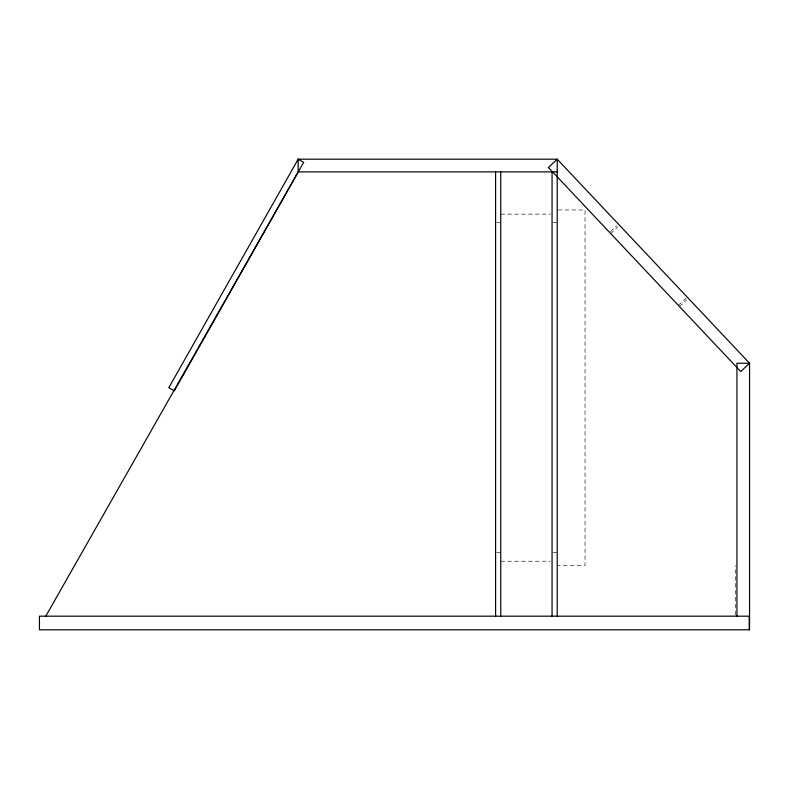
<?xml version="1.0" encoding="UTF-8"?>
<svg xmlns="http://www.w3.org/2000/svg" width="789" height="789" viewBox="0 0 789 789"><rect width="100%" height="100%" fill="white"/><g stroke="black" fill="none" stroke-linecap="round" stroke-linejoin="round"><path stroke-width="0.59" stroke-dasharray="3.94 2.96" d="M735.447 614.947L735.742 565.703M610.499 231.611L616.673 225.792M610.735 233.623L617.787 226.976M678.402 305.412L686.341 297.936M679.516 306.596L686.568 299.948M558.079 209.963L585.043 209.963L585.043 565.397L558.079 565.397M500.788 214.154L550.327 214.154M496.626 222.656L500.749 222.656M553.089 222.656L557.212 222.656M496.626 552.704L500.749 552.704M553.089 552.704L557.212 552.704M500.788 561.216L550.327 561.216"/><path stroke-width="1.18" d="M45.801 616.179L298.173 171.884L298.173 159.191L557.212 159.191L749.55 363.236L749.55 629.809L39.45 629.809L39.45 616.179L749.55 616.179M298.173 171.884L557.212 171.884M749.234 616.179L749.234 629.809M736.936 616.179L736.936 363.236L749.55 363.236L740.733 371.54L548.404 167.495L557.212 159.191L557.212 616.179M552.063 171.884L552.063 616.179M500.749 171.884L500.749 616.179M495.6 171.884L495.6 616.179M298.173 159.191L168.816 387.685L174.339 390.811L303.696 162.317L298.173 159.191"/></g></svg>
